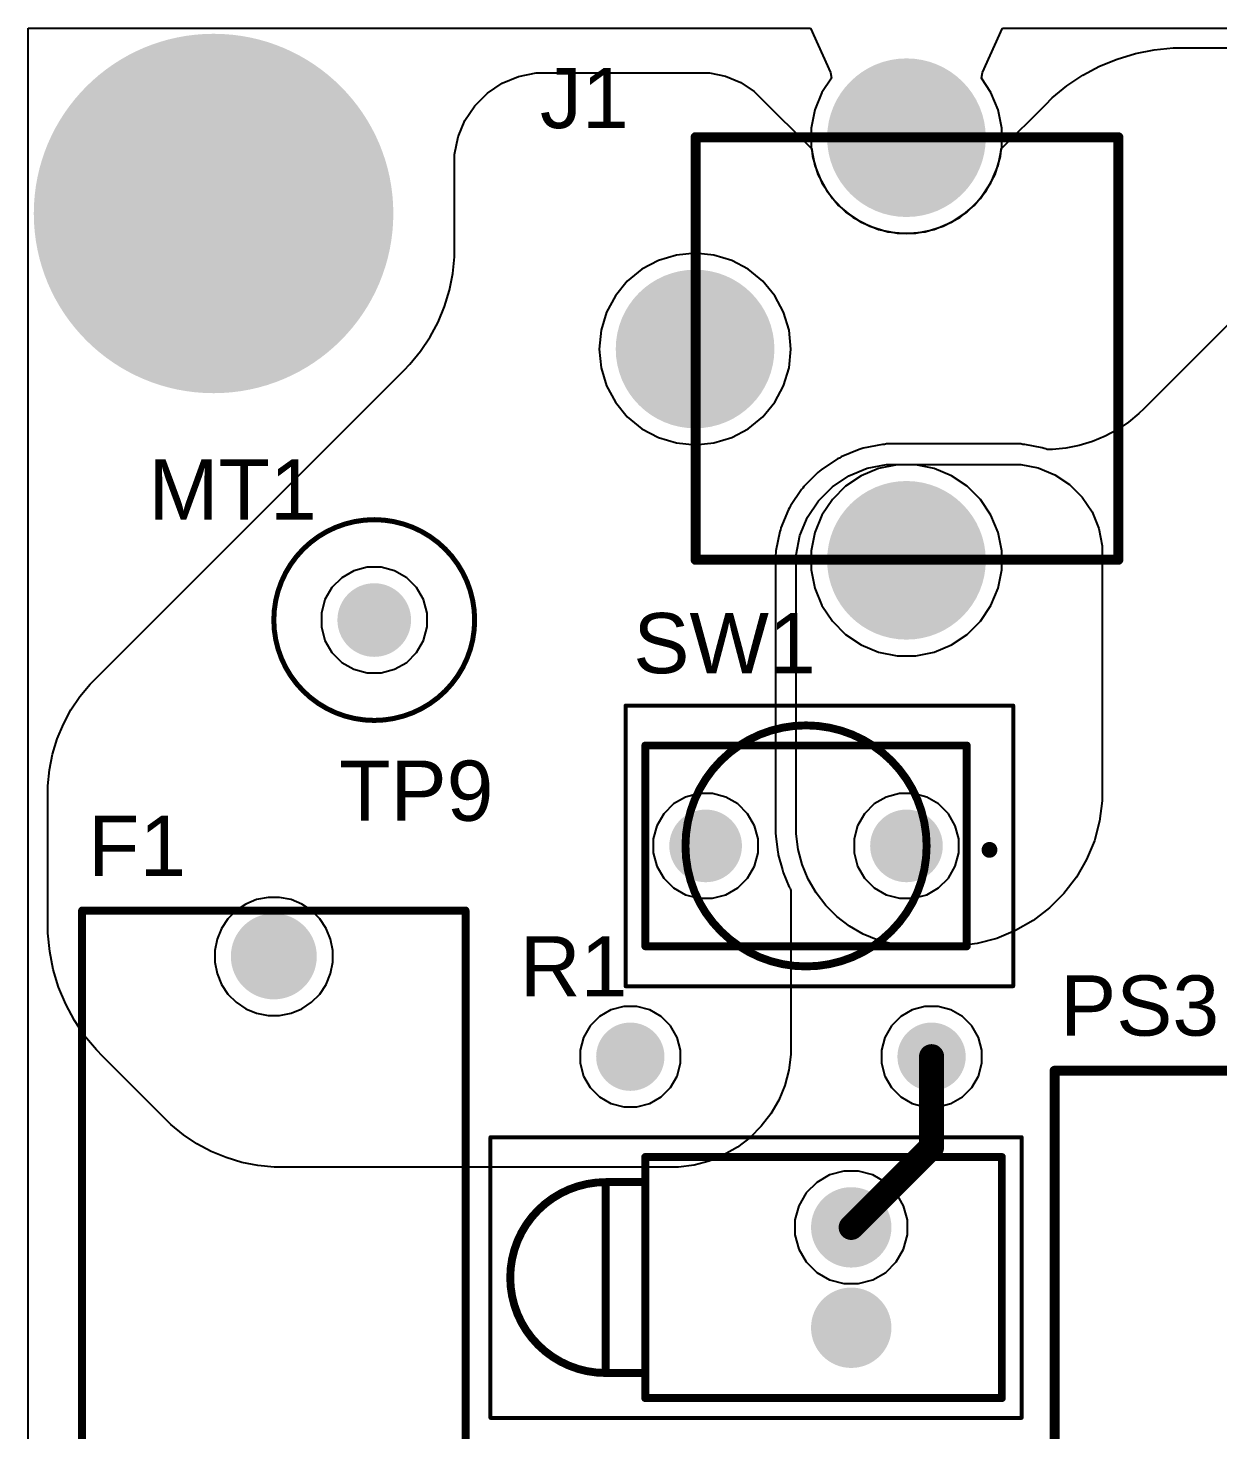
# Model space of a CAD drawing. Header units: millimetres. Extents: x 24 to 183, y 18 to 128.
# Drawn here: x 24.01 to 54.11, y 70.57 to 106.04 of the extents above; entities that cross this region are included whole.
import ezdxf

# ---------------------------------------------------------------- set-up
doc = ezdxf.new("R2010")
doc.units = ezdxf.units.MM
for name, color, linetype in [('BottomLayer', 5, 'Continuous'), ('BottomSolder', 6, 'Continuous'), ('Mechanical13', 56, 'Continuous'), ('Mechanical15', 56, 'Continuous'), ('MultiLayer', 9, 'Continuous'), ('PadHoleLayer', 156, 'Continuous'), ('TopLayer', 1, 'Continuous'), ('TopOverlay', 2, 'Continuous'), ('TopSolder', 216, 'Continuous')]:
    doc.layers.add(name, color=color, linetype=linetype)
doc.styles.add('Arial', font='arial.ttf', dxfattribs={"height": 0.2})

# ---------------------------------------------------------------- blocks, each defined once
blk = doc.blocks.new('5261_3')
at = {"layer": 'BottomLayer'}
h = blk.add_hatch(color=5, dxfattribs=at)
edge = h.paths.add_edge_path()
edge.add_arc((0, 0), 0.83, 0, 360)
at = {"layer": 'BottomSolder'}
h = blk.add_hatch(color=6, dxfattribs=at)
edge = h.paths.add_edge_path()
edge.add_arc((0, 0), 0.9316, 0, 360)
at = {"layer": 'MultiLayer'}
h = blk.add_hatch(color=9, dxfattribs=at)
edge = h.paths.add_edge_path()
edge.add_arc((0, 0), 0.83, 0, 360)
at = {"layer": 'PadHoleLayer'}
h = blk.add_hatch(color=156, dxfattribs=at)
edge = h.paths.add_edge_path()
edge.add_arc((0, 0), 0.53, 0, 360)
at = {"layer": 'TopLayer'}
h = blk.add_hatch(color=1, dxfattribs=at)
edge = h.paths.add_edge_path()
edge.add_arc((0, 0), 0.83, 0, 360)
at = {"layer": 'TopSolder'}
h = blk.add_hatch(color=216, dxfattribs=at)
edge = h.paths.add_edge_path()
edge.add_arc((0, 0), 0.9316, 0, 360)
at = {"layer": 'Mechanical15'}
for points, const_width in [([(2.54, 0, 1), (-2.54, 0, 1)], 0.127), ([(-2.57175, 0, 1), (-2.50825, 0, 1)], 0.0635), ([(2.50825, 0, 1), (2.57175, 0, 1)], 0.0635)]:
    blk.add_lwpolyline(points, format="xyb", close=True, dxfattribs=dict(at, const_width=const_width))
blk = doc.blocks.new('MTHOLE_239____15')
at = {"layer": 'BottomLayer'}
h = blk.add_hatch(color=5, dxfattribs=at)
edge = h.paths.add_edge_path()
edge.add_arc((0, 0), 4.445, 0, 360)
at = {"layer": 'BottomSolder'}
h = blk.add_hatch(color=6, dxfattribs=at)
edge = h.paths.add_edge_path()
edge.add_arc((0, 0), 4.547, 0, 360)
at = {"layer": 'MultiLayer'}
h = blk.add_hatch(color=9, dxfattribs=at)
edge = h.paths.add_edge_path()
edge.add_arc((0, 0), 4.445, 0, 360)
at = {"layer": 'PadHoleLayer'}
h = blk.add_hatch(color=156, dxfattribs=at)
edge = h.paths.add_edge_path()
edge.add_arc((0, 0), 3.035, 0, 360)
at = {"layer": 'TopLayer'}
h = blk.add_hatch(color=1, dxfattribs=at)
edge = h.paths.add_edge_path()
edge.add_arc((0, 0), 4.445, 0, 360)
at = {"layer": 'TopSolder'}
h = blk.add_hatch(color=216, dxfattribs=at)
edge = h.paths.add_edge_path()
edge.add_arc((0, 0), 4.547, 0, 360)
blk = doc.blocks.new('T102SHCQE_26')
at = {"layer": 'BottomLayer'}
h = blk.add_hatch(color=5, dxfattribs=at)
edge = h.paths.add_edge_path()
edge.add_arc((0, 5.08), 0.817, 0, 360)
h = blk.add_hatch(color=5, dxfattribs=at)
edge = h.paths.add_edge_path()
edge.add_arc((0, 0), 0.817, 0, 360)
at = {"layer": 'BottomSolder'}
h = blk.add_hatch(color=6, dxfattribs=at)
edge = h.paths.add_edge_path()
edge.add_arc((0, 5.08), 0.919, 0, 360)
h = blk.add_hatch(color=6, dxfattribs=at)
edge = h.paths.add_edge_path()
edge.add_arc((0, 0), 0.919, 0, 360)
at = {"layer": 'MultiLayer'}
h = blk.add_hatch(color=9, dxfattribs=at)
edge = h.paths.add_edge_path()
edge.add_arc((0, 5.08), 0.817, 0, 360)
h = blk.add_hatch(color=9, dxfattribs=at)
edge = h.paths.add_edge_path()
edge.add_arc((0, 0), 0.817, 0, 360)
at = {"layer": 'PadHoleLayer'}
h = blk.add_hatch(color=156, dxfattribs=at)
edge = h.paths.add_edge_path()
edge.add_arc((0, 5.08), 0.545, 0, 360)
h = blk.add_hatch(color=156, dxfattribs=at)
edge = h.paths.add_edge_path()
edge.add_arc((0, 0), 0.545, 0, 360)
at = {"layer": 'TopLayer'}
h = blk.add_hatch(color=1, dxfattribs=at)
edge = h.paths.add_edge_path()
edge.add_arc((0, 5.08), 0.817, 0, 360)
h = blk.add_hatch(color=1, dxfattribs=at)
edge = h.paths.add_edge_path()
edge.add_arc((0, 0), 0.817, 0, 360)
at = {"layer": 'TopSolder'}
h = blk.add_hatch(color=216, dxfattribs=at)
edge = h.paths.add_edge_path()
edge.add_arc((0, 5.08), 0.919, 0, 360)
h = blk.add_hatch(color=216, dxfattribs=at)
edge = h.paths.add_edge_path()
edge.add_arc((0, 0), 0.919, 0, 360)
at = {"layer": 'Mechanical13', "const_width": 0.2}
for points in [[(-2.54, 6.605), (2.54, 6.605)], [(-2.54, 6.605), (-2.54, -1.525)], [(2.54, 6.605), (2.54, -1.525)], [(-2.54, -1.525), (2.54, -1.525)]]:
    blk.add_lwpolyline(points, dxfattribs=at)
at = {"layer": 'Mechanical13', "const_width": 0.1}
for points in [[(-2.59, 6.605, 1), (-2.49, 6.605, 1)], [(-2.59, 6.605, 1), (-2.49, 6.605, 1)], [(2.49, 6.605, 1), (2.59, 6.605, 1)], [(2.49, 6.605, 1), (2.59, 6.605, 1)], [(-3.1, 2.54, 1), (-3, 2.54, 1)], [(-3.1, 2.54, 1), (-3, 2.54, 1)], [(3, 2.54, 1), (3.1, 2.54, 1)], [(3, 2.54, 1), (3.1, 2.54, 1)], [(-2.59, -1.525, 1), (-2.49, -1.525, 1)], [(-2.59, -1.525, 1), (-2.49, -1.525, 1)], [(2.49, -1.525, 1), (2.59, -1.525, 1)], [(2.49, -1.525, 1), (2.59, -1.525, 1)]]:
    blk.add_lwpolyline(points, format="xyb", close=True, dxfattribs=at)
at = {"layer": 'Mechanical13', "const_width": 0.2}
for points in [[(-3.05, 2.54, -1), (3.05, 2.54)], [(3.05, 2.54, -1), (-3.05, 2.54)]]:
    blk.add_lwpolyline(points, format="xyb", dxfattribs=at)
at = {"layer": 'Mechanical15', "const_width": 0.1}
for points in [[(-3.55, 7.105), (3.55, 7.105)], [(-3.55, 7.105), (-3.55, -2.7)], [(3.55, 7.105), (3.55, -2.7)], [(-3.55, -2.7), (3.55, -2.7)]]:
    blk.add_lwpolyline(points, dxfattribs=at)
at = {"layer": 'Mechanical15', "const_width": 0.05}
for points in [[(-3.575, 7.105, 1), (-3.525, 7.105, 1)], [(-3.575, 7.105, 1), (-3.525, 7.105, 1)], [(3.525, 7.105, 1), (3.575, 7.105, 1)], [(3.525, 7.105, 1), (3.575, 7.105, 1)], [(-3.575, -2.7, 1), (-3.525, -2.7, 1)], [(-3.575, -2.7, 1), (-3.525, -2.7, 1)], [(3.525, -2.7, 1), (3.575, -2.7, 1)], [(3.525, -2.7, 1), (3.575, -2.7, 1)]]:
    blk.add_lwpolyline(points, format="xyb", close=True, dxfattribs=at)
at = {"layer": 'TopOverlay', "const_width": 0.1}
for points in [[(-2.54, 6.605), (2.54, 6.605)], [(-2.54, 6.605), (-2.54, -1.525)], [(2.54, 6.605), (2.54, -1.525)], [(-2.54, -1.525), (2.54, -1.525)]]:
    blk.add_lwpolyline(points, dxfattribs=at)
at = {"layer": 'TopOverlay'}
for points, const_width in [([(-2.565, 6.605, 1), (-2.515, 6.605, 1)], 0.05), ([(-2.565, 6.605, 1), (-2.515, 6.605, 1)], 0.05), ([(2.515, 6.605, 1), (2.565, 6.605, 1)], 0.05), ([(2.515, 6.605, 1), (2.565, 6.605, 1)], 0.05), ([(-2.565, -1.525, 1), (-2.515, -1.525, 1)], 0.05), ([(-2.565, -1.525, 1), (-2.515, -1.525, 1)], 0.05), ([(2.515, -1.525, 1), (2.565, -1.525, 1)], 0.05), ([(2.515, -1.525, 1), (2.565, -1.525, 1)], 0.05), ([(-0.25, -2.1, 1), (-0.15, -2.1, 1)], 0.1), ([(-0.25, -2.1, 1), (-0.15, -2.1, 1)], 0.1), ([(-0.05, -2.1, 1), (0.05, -2.1, 1)], 0.1), ([(-0.05, -2.1, 1), (0.05, -2.1, 1)], 0.1)]:
    blk.add_lwpolyline(points, format="xyb", close=True, dxfattribs=dict(at, const_width=const_width))
at = {"layer": 'TopOverlay', "const_width": 0.2}
for points in [[(-0.2, -2.1, -1), (0, -2.1)], [(0, -2.1, -1), (-0.2, -2.1)]]:
    blk.add_lwpolyline(points, format="xyb", dxfattribs=at)
blk = doc.blocks.new('5502407F_28')
at = {"layer": 'BottomLayer'}
h = blk.add_hatch(color=5, dxfattribs=at)
edge = h.paths.add_edge_path()
edge.add_arc((0, 0), 0.915, 0, 360)
h = blk.add_hatch(color=5, dxfattribs=at)
edge = h.paths.add_edge_path()
edge.add_arc((2.54, 0), 0.915, 0, 360)
at = {"layer": 'BottomSolder'}
h = blk.add_hatch(color=6, dxfattribs=at)
edge = h.paths.add_edge_path()
edge.add_arc((0, 0), 1.017, 0, 360)
h = blk.add_hatch(color=6, dxfattribs=at)
edge = h.paths.add_edge_path()
edge.add_arc((2.54, 0), 1.017, 0, 360)
at = {"layer": 'MultiLayer'}
h = blk.add_hatch(color=9, dxfattribs=at)
edge = h.paths.add_edge_path()
edge.add_arc((0, 0), 0.915, 0, 360)
h = blk.add_hatch(color=9, dxfattribs=at)
edge = h.paths.add_edge_path()
edge.add_arc((2.54, 0), 0.915, 0, 360)
at = {"layer": 'PadHoleLayer'}
h = blk.add_hatch(color=156, dxfattribs=at)
edge = h.paths.add_edge_path()
edge.add_arc((0, 0), 0.61, 0, 360)
h = blk.add_hatch(color=156, dxfattribs=at)
edge = h.paths.add_edge_path()
edge.add_arc((2.54, 0), 0.61, 0, 360)
at = {"layer": 'TopLayer'}
h = blk.add_hatch(color=1, dxfattribs=at)
edge = h.paths.add_edge_path()
edge.add_arc((0, 0), 0.915, 0, 360)
h = blk.add_hatch(color=1, dxfattribs=at)
edge = h.paths.add_edge_path()
edge.add_arc((2.54, 0), 0.915, 0, 360)
at = {"layer": 'TopSolder'}
h = blk.add_hatch(color=216, dxfattribs=at)
edge = h.paths.add_edge_path()
edge.add_arc((0, 0), 1.017, 0, 360)
h = blk.add_hatch(color=216, dxfattribs=at)
edge = h.paths.add_edge_path()
edge.add_arc((2.54, 0), 1.017, 0, 360)
at = {"layer": 'Mechanical13', "const_width": 0.2}
for points in [[(4.32, 3.81), (-1.78, 3.81)], [(-1.78, -5.21), (-1.78, 3.81)], [(4.32, -5.21), (4.32, 3.81)], [(4.32, -5.21), (-1.78, -5.21)], [(-1.145, -6.21), (-1.145, -5.203)], [(3.685, -6.21), (3.685, -5.21)], [(3.685, -6.21), (-1.145, -6.21)]]:
    blk.add_lwpolyline(points, dxfattribs=at)
at = {"layer": 'Mechanical13', "const_width": 0.1}
for points in [[(-1.83, 3.81, 1), (-1.73, 3.81, 1)], [(-1.83, 3.81, 1), (-1.73, 3.81, 1)], [(4.27, 3.81, 1), (4.37, 3.81, 1)], [(4.27, 3.81, 1), (4.37, 3.81, 1)], [(-1.83, -5.21, 1), (-1.73, -5.21, 1)], [(-1.83, -5.21, 1), (-1.73, -5.21, 1)], [(-1.195, -5.203, 1), (-1.095, -5.203, 1)], [(3.635, -5.21, 1), (3.735, -5.21, 1)], [(4.27, -5.21, 1), (4.37, -5.21, 1)], [(4.27, -5.21, 1), (4.37, -5.21, 1)], [(-1.195, -6.21, 1), (-1.095, -6.21, 1)], [(-1.195, -6.21, 1), (-1.095, -6.21, 1)], [(-1.195, -6.21, 1), (-1.095, -6.21, 1)], [(3.635, -6.21, 1), (3.735, -6.21, 1)], [(3.635, -6.21, 1), (3.735, -6.21, 1)], [(3.635, -6.21, 1), (3.735, -6.21, 1)]]:
    blk.add_lwpolyline(points, format="xyb", close=True, dxfattribs=at)
at = {"layer": 'Mechanical13', "const_width": 0.2}
blk.add_lwpolyline([(3.685, -6.21, -1), (-1.145, -6.21)], format="xyb", dxfattribs=at)
at = {"layer": 'Mechanical15', "const_width": 0.1}
for points in [[(4.82, 4.31), (-2.28, 4.31)], [(-2.28, -9.125), (-2.28, 4.31)], [(4.82, -9.125), (4.82, 4.31)], [(4.82, -9.125), (-2.28, -9.125)]]:
    blk.add_lwpolyline(points, dxfattribs=at)
at = {"layer": 'Mechanical15', "const_width": 0.05}
for points in [[(-2.305, 4.31, 1), (-2.255, 4.31, 1)], [(-2.305, 4.31, 1), (-2.255, 4.31, 1)], [(4.795, 4.31, 1), (4.845, 4.31, 1)], [(4.795, 4.31, 1), (4.845, 4.31, 1)], [(-2.305, -9.125, 1), (-2.255, -9.125, 1)], [(-2.305, -9.125, 1), (-2.255, -9.125, 1)], [(4.795, -9.125, 1), (4.845, -9.125, 1)], [(4.795, -9.125, 1), (4.845, -9.125, 1)]]:
    blk.add_lwpolyline(points, format="xyb", close=True, dxfattribs=at)
at = {"layer": 'TopOverlay', "const_width": 0.1}
for points in [[(4.32, 3.81), (-1.78, 3.81)], [(-1.78, -5.203), (-1.78, 3.81)], [(4.32, -5.203), (4.32, 3.81)], [(4.32, -5.203), (-1.78, -5.203)]]:
    blk.add_lwpolyline(points, dxfattribs=at)
at = {"layer": 'TopOverlay', "const_width": 0.05}
for points in [[(-1.805, 3.81, 1), (-1.755, 3.81, 1)], [(-1.805, 3.81, 1), (-1.755, 3.81, 1)], [(4.295, 3.81, 1), (4.345, 3.81, 1)], [(4.295, 3.81, 1), (4.345, 3.81, 1)], [(-1.805, -5.203, 1), (-1.755, -5.203, 1)], [(-1.805, -5.203, 1), (-1.755, -5.203, 1)], [(4.295, -5.203, 1), (4.345, -5.203, 1)], [(4.295, -5.203, 1), (4.345, -5.203, 1)]]:
    blk.add_lwpolyline(points, format="xyb", close=True, dxfattribs=at)
blk = doc.blocks.new('57_PJ60_30')
at = {"layer": 'BottomLayer'}
h = blk.add_hatch(color=5, dxfattribs=at)
edge = h.paths.add_edge_path()
edge.add_arc((0, 5.3467), 1.905, 0, 360)
h = blk.add_hatch(color=5, dxfattribs=at)
edge = h.paths.add_edge_path()
edge.add_arc((5.3467, 0), 1.905, 0, 360)
h = blk.add_hatch(color=5, dxfattribs=at)
edge = h.paths.add_edge_path()
edge.add_arc((0, -5.3467), 1.905, 0, 360)
at = {"layer": 'BottomSolder'}
h = blk.add_hatch(color=6, dxfattribs=at)
edge = h.paths.add_edge_path()
edge.add_arc((0, 5.3467), 2.0066, 0, 360)
h = blk.add_hatch(color=6, dxfattribs=at)
edge = h.paths.add_edge_path()
edge.add_arc((5.3467, 0), 2.0066, 0, 360)
h = blk.add_hatch(color=6, dxfattribs=at)
edge = h.paths.add_edge_path()
edge.add_arc((0, -5.3467), 2.0066, 0, 360)
at = {"layer": 'MultiLayer'}
h = blk.add_hatch(color=9, dxfattribs=at)
edge = h.paths.add_edge_path()
edge.add_arc((0, 5.3467), 1.905, 0, 360)
h = blk.add_hatch(color=9, dxfattribs=at)
edge = h.paths.add_edge_path()
edge.add_arc((5.3467, 0), 1.905, 0, 360)
h = blk.add_hatch(color=9, dxfattribs=at)
edge = h.paths.add_edge_path()
edge.add_arc((0, -5.3467), 1.905, 0, 360)
at = {"layer": 'PadHoleLayer'}
h = blk.add_hatch(color=156, dxfattribs=at)
edge = h.paths.add_edge_path()
edge.add_arc((0, 5.3467), 1.4478, 0, 360)
h = blk.add_hatch(color=156, dxfattribs=at)
edge = h.paths.add_edge_path()
edge.add_arc((5.3467, 0), 1.4478, 0, 360)
h = blk.add_hatch(color=156, dxfattribs=at)
edge = h.paths.add_edge_path()
edge.add_arc((0, -5.3467), 1.4478, 0, 360)
at = {"layer": 'TopLayer'}
h = blk.add_hatch(color=1, dxfattribs=at)
edge = h.paths.add_edge_path()
edge.add_arc((0, 5.3467), 1.905, 0, 360)
h = blk.add_hatch(color=1, dxfattribs=at)
edge = h.paths.add_edge_path()
edge.add_arc((5.3467, 0), 1.905, 0, 360)
h = blk.add_hatch(color=1, dxfattribs=at)
edge = h.paths.add_edge_path()
edge.add_arc((0, -5.3467), 1.905, 0, 360)
at = {"layer": 'TopSolder'}
h = blk.add_hatch(color=216, dxfattribs=at)
edge = h.paths.add_edge_path()
edge.add_arc((0, 5.3467), 2.0066, 0, 360)
h = blk.add_hatch(color=216, dxfattribs=at)
edge = h.paths.add_edge_path()
edge.add_arc((5.3467, 0), 2.0066, 0, 360)
h = blk.add_hatch(color=216, dxfattribs=at)
edge = h.paths.add_edge_path()
edge.add_arc((0, -5.3467), 2.0066, 0, 360)
at = {"layer": 'Mechanical15', "const_width": 0.254}
for points in [[(-5.3594, 5.334), (-5.3594, -5.3594)], [(5.334, 5.334), (-5.3594, 5.334)], [(5.334, 5.334), (5.334, -5.3594)], [(5.334, -5.3594), (-5.3594, -5.3594)]]:
    blk.add_lwpolyline(points, dxfattribs=at)
at = {"layer": 'Mechanical15', "const_width": 0.127}
for points in [[(-5.4229, 5.334, 1), (-5.2959, 5.334, 1)], [(-5.4229, 5.334, 1), (-5.2959, 5.334, 1)], [(5.2705, 5.334, 1), (5.3975, 5.334, 1)], [(5.2705, 5.334, 1), (5.3975, 5.334, 1)], [(-5.4229, -5.3594, 1), (-5.2959, -5.3594, 1)], [(-5.4229, -5.3594, 1), (-5.2959, -5.3594, 1)], [(5.2705, -5.3594, 1), (5.3975, -5.3594, 1)], [(5.2705, -5.3594, 1), (5.3975, -5.3594, 1)]]:
    blk.add_lwpolyline(points, format="xyb", close=True, dxfattribs=at)
blk = doc.blocks.new('4527_32')
at = {"layer": 'BottomLayer'}
h = blk.add_hatch(color=5, dxfattribs=at)
edge = h.paths.add_edge_path()
edge.add_arc((-10.92, 0), 0.985, 0, 360)
h = blk.add_hatch(color=5, dxfattribs=at)
edge = h.paths.add_edge_path()
edge.add_arc((10.92, 0), 0.985, 0, 360)
at = {"layer": 'BottomSolder'}
h = blk.add_hatch(color=6, dxfattribs=at)
edge = h.paths.add_edge_path()
edge.add_arc((-10.92, 0), 1.087, 0, 360)
h = blk.add_hatch(color=6, dxfattribs=at)
edge = h.paths.add_edge_path()
edge.add_arc((10.92, 0), 1.087, 0, 360)
at = {"layer": 'MultiLayer'}
h = blk.add_hatch(color=9, dxfattribs=at)
edge = h.paths.add_edge_path()
edge.add_arc((-10.92, 0), 0.985, 0, 360)
h = blk.add_hatch(color=9, dxfattribs=at)
edge = h.paths.add_edge_path()
edge.add_arc((10.92, 0), 0.985, 0, 360)
at = {"layer": 'PadHoleLayer'}
h = blk.add_hatch(color=156, dxfattribs=at)
edge = h.paths.add_edge_path()
edge.add_arc((-10.92, 0), 0.66, 0, 360)
h = blk.add_hatch(color=156, dxfattribs=at)
edge = h.paths.add_edge_path()
edge.add_arc((10.92, 0), 0.66, 0, 360)
at = {"layer": 'TopLayer'}
h = blk.add_hatch(color=1, dxfattribs=at)
edge = h.paths.add_edge_path()
edge.add_arc((-10.92, 0), 0.985, 0, 360)
h = blk.add_hatch(color=1, dxfattribs=at)
edge = h.paths.add_edge_path()
edge.add_arc((10.92, 0), 0.985, 0, 360)
at = {"layer": 'TopSolder'}
h = blk.add_hatch(color=216, dxfattribs=at)
edge = h.paths.add_edge_path()
edge.add_arc((-10.92, 0), 1.087, 0, 360)
h = blk.add_hatch(color=216, dxfattribs=at)
edge = h.paths.add_edge_path()
edge.add_arc((10.92, 0), 1.087, 0, 360)
at = {"layer": 'Mechanical13', "const_width": 0.2}
for points in [[(-12.08, -4.85), (-12.08, 4.85)], [(12.08, 4.85), (-12.08, 4.85)], [(12.08, -4.85), (12.08, 4.85)], [(12.08, -4.85), (-12.08, -4.85)]]:
    blk.add_lwpolyline(points, dxfattribs=at)
at = {"layer": 'Mechanical13', "const_width": 0.1}
for points in [[(-12.13, 4.85, 1), (-12.03, 4.85, 1)], [(-12.13, 4.85, 1), (-12.03, 4.85, 1)], [(12.03, 4.85, 1), (12.13, 4.85, 1)], [(12.03, 4.85, 1), (12.13, 4.85, 1)], [(-12.13, -4.85, 1), (-12.03, -4.85, 1)], [(-12.13, -4.85, 1), (-12.03, -4.85, 1)], [(12.03, -4.85, 1), (12.13, -4.85, 1)], [(12.03, -4.85, 1), (12.13, -4.85, 1)]]:
    blk.add_lwpolyline(points, format="xyb", close=True, dxfattribs=at)
at = {"layer": 'TopOverlay', "const_width": 0.2}
for points in [[(12.08, 4.85), (-12.08, 4.85)], [(12.08, -4.85), (-12.08, -4.85)]]:
    blk.add_lwpolyline(points, dxfattribs=at)
at = {"layer": 'TopOverlay', "const_width": 0.1}
for points in [[(-12.13, 4.85, 1), (-12.03, 4.85, 1)], [(12.03, 4.85, 1), (12.13, 4.85, 1)], [(-12.13, -4.85, 1), (-12.03, -4.85, 1)], [(12.03, -4.85, 1), (12.13, -4.85, 1)]]:
    blk.add_lwpolyline(points, format="xyb", close=True, dxfattribs=at)
blk = doc.blocks.new('CMF551K0000FKR6_38')
at = {"layer": 'BottomLayer'}
h = blk.add_hatch(color=5, dxfattribs=at)
edge = h.paths.add_edge_path()
edge.add_arc((0, 0), 0.762, 0, 360)
h = blk.add_hatch(color=5, dxfattribs=at)
edge = h.paths.add_edge_path()
edge.add_arc((7.62, 0), 0.762, 0, 360)
at = {"layer": 'BottomSolder'}
h = blk.add_hatch(color=6, dxfattribs=at)
edge = h.paths.add_edge_path()
edge.add_arc((0, 0), 0.864, 0, 360)
h = blk.add_hatch(color=6, dxfattribs=at)
edge = h.paths.add_edge_path()
edge.add_arc((7.62, 0), 0.864, 0, 360)
at = {"layer": 'MultiLayer'}
h = blk.add_hatch(color=9, dxfattribs=at)
edge = h.paths.add_edge_path()
edge.add_arc((0, 0), 0.762, 0, 360)
h = blk.add_hatch(color=9, dxfattribs=at)
edge = h.paths.add_edge_path()
edge.add_arc((7.62, 0), 0.762, 0, 360)
at = {"layer": 'PadHoleLayer'}
h = blk.add_hatch(color=156, dxfattribs=at)
edge = h.paths.add_edge_path()
edge.add_arc((0, 0), 0.425, 0, 360)
h = blk.add_hatch(color=156, dxfattribs=at)
edge = h.paths.add_edge_path()
edge.add_arc((7.62, 0), 0.425, 0, 360)
at = {"layer": 'TopLayer'}
h = blk.add_hatch(color=1, dxfattribs=at)
edge = h.paths.add_edge_path()
edge.add_arc((0, 0), 0.762, 0, 360)
h = blk.add_hatch(color=1, dxfattribs=at)
edge = h.paths.add_edge_path()
edge.add_arc((7.62, 0), 0.762, 0, 360)
at = {"layer": 'TopSolder'}
h = blk.add_hatch(color=216, dxfattribs=at)
edge = h.paths.add_edge_path()
edge.add_arc((0, 0), 0.864, 0, 360)
h = blk.add_hatch(color=216, dxfattribs=at)
edge = h.paths.add_edge_path()
edge.add_arc((7.62, 0), 0.864, 0, 360)
blk = doc.blocks.new('C12_40')
at = {"layer": 'BottomLayer'}
h = blk.add_hatch(color=5, dxfattribs=at)
edge = h.paths.add_edge_path()
edge.add_arc((-17.78, 6.35), 1.0414, 0, 360)
h = blk.add_hatch(color=5, dxfattribs=at)
edge = h.paths.add_edge_path()
edge.add_arc((-2.54, 6.35), 1.0414, 0, 360)
h = blk.add_hatch(color=5, dxfattribs=at)
edge = h.paths.add_edge_path()
edge.add_arc((-10.35, 0.025), 2.794, 0, 360)
h = blk.add_hatch(color=5, dxfattribs=at)
edge = h.paths.add_edge_path()
edge.add_arc((0, 0), 1.0414, 0, 360)
h = blk.add_hatch(color=5, dxfattribs=at)
edge = h.paths.add_edge_path()
edge.add_arc((8.89, -2.54), 1.0414, 0, 360)
h = blk.add_hatch(color=5, dxfattribs=at)
edge = h.paths.add_edge_path()
edge.add_arc((0, -12.7), 1.0414, 0, 360)
at = {"layer": 'BottomSolder'}
h = blk.add_hatch(color=6, dxfattribs=at)
edge = h.paths.add_edge_path()
edge.add_arc((-17.78, 6.35), 1.143, 0, 360)
h = blk.add_hatch(color=6, dxfattribs=at)
edge = h.paths.add_edge_path()
edge.add_arc((-2.54, 6.35), 1.143, 0, 360)
h = blk.add_hatch(color=6, dxfattribs=at)
edge = h.paths.add_edge_path()
edge.add_arc((-10.35, 0.025), 2.8956, 0, 360)
h = blk.add_hatch(color=6, dxfattribs=at)
edge = h.paths.add_edge_path()
edge.add_arc((0, 0), 1.143, 0, 360)
h = blk.add_hatch(color=6, dxfattribs=at)
edge = h.paths.add_edge_path()
edge.add_arc((8.89, -2.54), 1.143, 0, 360)
h = blk.add_hatch(color=6, dxfattribs=at)
edge = h.paths.add_edge_path()
edge.add_arc((0, -12.7), 1.143, 0, 360)
at = {"layer": 'MultiLayer'}
h = blk.add_hatch(color=9, dxfattribs=at)
edge = h.paths.add_edge_path()
edge.add_arc((-17.78, 6.35), 1.0414, 0, 360)
h = blk.add_hatch(color=9, dxfattribs=at)
edge = h.paths.add_edge_path()
edge.add_arc((-2.54, 6.35), 1.0414, 0, 360)
h = blk.add_hatch(color=9, dxfattribs=at)
edge = h.paths.add_edge_path()
edge.add_arc((-10.35, 0.025), 2.794, 0, 360)
h = blk.add_hatch(color=9, dxfattribs=at)
edge = h.paths.add_edge_path()
edge.add_arc((0, 0), 1.0414, 0, 360)
h = blk.add_hatch(color=9, dxfattribs=at)
edge = h.paths.add_edge_path()
edge.add_arc((8.89, -2.54), 1.0414, 0, 360)
h = blk.add_hatch(color=9, dxfattribs=at)
edge = h.paths.add_edge_path()
edge.add_arc((0, -12.7), 1.0414, 0, 360)
at = {"layer": 'PadHoleLayer'}
h = blk.add_hatch(color=156, dxfattribs=at)
edge = h.paths.add_edge_path()
edge.add_arc((-17.78, 6.35), 0.6604, 0, 360)
h = blk.add_hatch(color=156, dxfattribs=at)
edge = h.paths.add_edge_path()
edge.add_arc((-2.54, 6.35), 0.6604, 0, 360)
h = blk.add_hatch(color=156, dxfattribs=at)
edge = h.paths.add_edge_path()
edge.add_arc((-10.35, 0.025), 2.3749, 0, 360)
h = blk.add_hatch(color=156, dxfattribs=at)
edge = h.paths.add_edge_path()
edge.add_arc((0, 0), 0.6604, 0, 360)
h = blk.add_hatch(color=156, dxfattribs=at)
edge = h.paths.add_edge_path()
edge.add_arc((8.89, -2.54), 0.6604, 0, 360)
h = blk.add_hatch(color=156, dxfattribs=at)
edge = h.paths.add_edge_path()
edge.add_arc((0, -12.7), 0.6604, 0, 360)
at = {"layer": 'TopLayer'}
h = blk.add_hatch(color=1, dxfattribs=at)
edge = h.paths.add_edge_path()
edge.add_arc((-17.78, 6.35), 1.0414, 0, 360)
h = blk.add_hatch(color=1, dxfattribs=at)
edge = h.paths.add_edge_path()
edge.add_arc((-2.54, 6.35), 1.0414, 0, 360)
h = blk.add_hatch(color=1, dxfattribs=at)
edge = h.paths.add_edge_path()
edge.add_arc((-10.35, 0.025), 2.794, 0, 360)
h = blk.add_hatch(color=1, dxfattribs=at)
edge = h.paths.add_edge_path()
edge.add_arc((0, 0), 1.0414, 0, 360)
h = blk.add_hatch(color=1, dxfattribs=at)
edge = h.paths.add_edge_path()
edge.add_arc((8.89, -2.54), 1.0414, 0, 360)
h = blk.add_hatch(color=1, dxfattribs=at)
edge = h.paths.add_edge_path()
edge.add_arc((0, -12.7), 1.0414, 0, 360)
at = {"layer": 'TopSolder'}
h = blk.add_hatch(color=216, dxfattribs=at)
edge = h.paths.add_edge_path()
edge.add_arc((-17.78, 6.35), 1.143, 0, 360)
h = blk.add_hatch(color=216, dxfattribs=at)
edge = h.paths.add_edge_path()
edge.add_arc((-2.54, 6.35), 1.143, 0, 360)
h = blk.add_hatch(color=216, dxfattribs=at)
edge = h.paths.add_edge_path()
edge.add_arc((-10.35, 0.025), 2.8956, 0, 360)
h = blk.add_hatch(color=216, dxfattribs=at)
edge = h.paths.add_edge_path()
edge.add_arc((0, 0), 1.143, 0, 360)
h = blk.add_hatch(color=216, dxfattribs=at)
edge = h.paths.add_edge_path()
edge.add_arc((8.89, -2.54), 1.143, 0, 360)
h = blk.add_hatch(color=216, dxfattribs=at)
edge = h.paths.add_edge_path()
edge.add_arc((0, -12.7), 1.143, 0, 360)
at = {"layer": 'Mechanical13', "const_width": 0.254}
for points in [[(-24.13, 11.684), (-24.13, -16.51)], [(11.43, 11.684), (-24.13, 11.684)], [(11.43, 11.684), (11.43, -16.51)], [(11.43, -16.51), (-24.13, -16.51)]]:
    blk.add_lwpolyline(points, dxfattribs=at)
at = {"layer": 'Mechanical13', "const_width": 0.127}
for points in [[(-24.1935, 11.684, 1), (-24.0665, 11.684, 1)], [(-24.1935, 11.684, 1), (-24.0665, 11.684, 1)], [(11.3665, 11.684, 1), (11.4935, 11.684, 1)], [(11.3665, 11.684, 1), (11.4935, 11.684, 1)], [(-24.1935, -16.51, 1), (-24.0665, -16.51, 1)], [(-24.1935, -16.51, 1), (-24.0665, -16.51, 1)], [(11.3665, -16.51, 1), (11.4935, -16.51, 1)], [(11.3665, -16.51, 1), (11.4935, -16.51, 1)]]:
    blk.add_lwpolyline(points, format="xyb", close=True, dxfattribs=at)
at = {"layer": 'TopOverlay', "const_width": 0.254}
for points in [[(-24.13, 11.684), (-24.13, -16.51)], [(11.43, 11.684), (-24.13, 11.684)], [(11.43, 11.684), (11.43, -16.51)], [(11.43, -16.51), (-24.13, -16.51)]]:
    blk.add_lwpolyline(points, dxfattribs=at)
at = {"layer": 'TopOverlay', "const_width": 0.127}
for points in [[(-24.1935, 11.684, 1), (-24.0665, 11.684, 1)], [(-24.1935, 11.684, 1), (-24.0665, 11.684, 1)], [(11.3665, 11.684, 1), (11.4935, 11.684, 1)], [(11.3665, 11.684, 1), (11.4935, 11.684, 1)], [(-24.1935, -16.51, 1), (-24.0665, -16.51, 1)], [(-24.1935, -16.51, 1), (-24.0665, -16.51, 1)], [(11.3665, -16.51, 1), (11.4935, -16.51, 1)], [(11.3665, -16.51, 1), (11.4935, -16.51, 1)]]:
    blk.add_lwpolyline(points, format="xyb", close=True, dxfattribs=at)

msp = doc.modelspace()

# ---------------------------------------------------------------- linework, layer by layer
at = {"layer": 'BottomLayer'}
for p, q in [((24.01, 18.422), (24.01, 106.038)), ((24.01, 106.038), (43.798, 106.038)), ((43.798, 106.038), (44.304, 104.911)), ((48.152, 104.911), (48.658, 106.038)), ((48.658, 106.038), (182.238, 106.038)), ((44.331, 104.768), (44.09, 104.407)), ((44.304, 104.911), (44.331, 104.768)), ((48.125, 104.768), (48.152, 104.911)), ((48.366, 104.407), (48.125, 104.768)), ((44.09, 104.407), (43.908, 103.968)), ((48.548, 103.968), (48.366, 104.407)), ((43.908, 103.968), (43.815, 103.501)), ((48.641, 103.501), (48.548, 103.968)), ((43.815, 103.501), (43.815, 103.026)), ((48.641, 103.026), (48.641, 103.501)), ((43.815, 103.026), (43.908, 102.56)), ((48.548, 102.56), (48.641, 103.026)), ((43.908, 102.56), (44.09, 102.121)), ((48.366, 102.121), (48.548, 102.56)), ((44.09, 102.121), (44.354, 101.726)), ((48.102, 101.726), (48.366, 102.121)), ((44.354, 101.726), (44.69, 101.389)), ((47.766, 101.389), (48.102, 101.726)), ((44.69, 101.389), (45.085, 101.125)), ((45.085, 101.125), (45.524, 100.943)), ((46.932, 100.943), (47.371, 101.125)), ((47.371, 101.125), (47.766, 101.389)), ((45.524, 100.943), (45.99, 100.851)), ((45.99, 100.851), (46.466, 100.851)), ((46.466, 100.851), (46.932, 100.943)), ((45.524, 94.891), (45.085, 94.709)), ((45.99, 94.983), (45.524, 94.891)), ((46.466, 94.983), (45.99, 94.983)), ((46.932, 94.891), (46.466, 94.983)), ((47.371, 94.709), (46.932, 94.891)), ((44.69, 94.445), (44.354, 94.108)), ((45.085, 94.709), (44.69, 94.445)), ((47.766, 94.445), (47.371, 94.709)), ((48.102, 94.108), (47.766, 94.445)), ((44.354, 94.108), (44.09, 93.713)), ((48.366, 93.713), (48.102, 94.108)), ((44.09, 93.713), (43.908, 93.274)), ((48.548, 93.274), (48.366, 93.713)), ((43.908, 93.274), (43.815, 92.808)), ((48.641, 92.808), (48.548, 93.274)), ((43.815, 92.808), (43.815, 92.333)), ((48.641, 92.333), (48.641, 92.808)), ((32.25, 92.306), (31.944, 92.13)), ((32.59, 92.397), (32.25, 92.306)), ((32.942, 92.397), (32.59, 92.397)), ((33.282, 92.306), (32.942, 92.397)), ((33.588, 92.13), (33.282, 92.306)), ((43.815, 92.333), (43.908, 91.866)), ((48.548, 91.866), (48.641, 92.333)), ((31.695, 91.881), (31.519, 91.575)), ((31.944, 92.13), (31.695, 91.881)), ((33.837, 91.881), (33.588, 92.13)), ((34.013, 91.575), (33.837, 91.881)), ((31.519, 91.575), (31.428, 91.235)), ((34.104, 91.235), (34.013, 91.575)), ((43.908, 91.866), (44.09, 91.427)), ((48.366, 91.427), (48.548, 91.866)), ((31.428, 91.235), (31.428, 90.883)), ((34.104, 90.883), (34.104, 91.235)), ((44.09, 91.427), (44.354, 91.032)), ((48.102, 91.032), (48.366, 91.427)), ((31.428, 90.883), (31.519, 90.543)), ((34.013, 90.543), (34.104, 90.883)), ((44.354, 91.032), (44.69, 90.696)), ((47.766, 90.696), (48.102, 91.032)), ((31.519, 90.543), (31.695, 90.237)), ((33.837, 90.237), (34.013, 90.543)), ((44.69, 90.696), (45.085, 90.432)), ((47.371, 90.432), (47.766, 90.696)), ((31.695, 90.237), (31.944, 89.988)), ((33.588, 89.988), (33.837, 90.237)), ((45.085, 90.432), (45.524, 90.25)), ((45.524, 90.25), (45.99, 90.157)), ((45.99, 90.157), (46.466, 90.157)), ((46.466, 90.157), (46.932, 90.25)), ((46.932, 90.25), (47.371, 90.432)), ((31.944, 89.988), (32.25, 89.812)), ((32.25, 89.812), (32.59, 89.721)), ((32.942, 89.721), (33.282, 89.812)), ((33.282, 89.812), (33.588, 89.988)), ((32.59, 89.721), (32.942, 89.721)), ((40.636, 86.579), (40.334, 86.405)), ((40.973, 86.669), (40.636, 86.579)), ((41.323, 86.669), (40.973, 86.669)), ((41.66, 86.579), (41.323, 86.669)), ((41.962, 86.405), (41.66, 86.579)), ((45.716, 86.579), (45.414, 86.405)), ((46.053, 86.669), (45.716, 86.579)), ((46.403, 86.669), (46.053, 86.669)), ((46.74, 86.579), (46.403, 86.669)), ((47.042, 86.405), (46.74, 86.579)), ((40.334, 86.405), (40.087, 86.158)), ((42.209, 86.158), (41.962, 86.405)), ((45.414, 86.405), (45.167, 86.158)), ((47.289, 86.158), (47.042, 86.405)), ((39.913, 85.856), (39.823, 85.519)), ((40.087, 86.158), (39.913, 85.856)), ((42.383, 85.856), (42.209, 86.158)), ((42.473, 85.519), (42.383, 85.856)), ((44.993, 85.856), (44.903, 85.519)), ((45.167, 86.158), (44.993, 85.856)), ((47.463, 85.856), (47.289, 86.158)), ((47.553, 85.519), (47.463, 85.856)), ((39.823, 85.519), (39.823, 85.169)), ((42.473, 85.169), (42.473, 85.519)), ((44.903, 85.519), (44.903, 85.169)), ((47.553, 85.169), (47.553, 85.519)), ((39.823, 85.169), (39.913, 84.832)), ((42.383, 84.832), (42.473, 85.169)), ((44.903, 85.169), (44.993, 84.832)), ((47.463, 84.832), (47.553, 85.169)), ((39.913, 84.832), (40.087, 84.53)), ((42.209, 84.53), (42.383, 84.832)), ((44.993, 84.832), (45.167, 84.53)), ((47.289, 84.53), (47.463, 84.832)), ((40.087, 84.53), (40.334, 84.283)), ((41.962, 84.283), (42.209, 84.53)), ((45.167, 84.53), (45.414, 84.283)), ((47.042, 84.283), (47.289, 84.53)), ((40.334, 84.283), (40.636, 84.109)), ((40.636, 84.109), (40.973, 84.019)), ((41.323, 84.019), (41.66, 84.109)), ((41.66, 84.109), (41.962, 84.283)), ((45.414, 84.283), (45.716, 84.109)), ((45.716, 84.109), (46.053, 84.019)), ((46.403, 84.019), (46.74, 84.109)), ((46.74, 84.109), (47.042, 84.283)), ((29.519, 83.871), (29.274, 83.708)), ((29.791, 83.984), (29.519, 83.871)), ((30.079, 84.041), (29.791, 83.984)), ((30.373, 84.041), (30.079, 84.041)), ((30.661, 83.984), (30.373, 84.041)), ((30.933, 83.871), (30.661, 83.984)), ((31.178, 83.708), (30.933, 83.871)), ((40.973, 84.019), (41.323, 84.019)), ((46.053, 84.019), (46.403, 84.019)), ((29.066, 83.5), (28.903, 83.255)), ((29.274, 83.708), (29.066, 83.5)), ((31.386, 83.5), (31.178, 83.708)), ((31.549, 83.255), (31.386, 83.5)), ((28.903, 83.255), (28.79, 82.983)), ((31.662, 82.983), (31.549, 83.255)), ((28.79, 82.983), (28.733, 82.695)), ((28.733, 82.695), (28.733, 82.401)), ((31.719, 82.695), (31.662, 82.983)), ((31.719, 82.401), (31.719, 82.695)), ((28.733, 82.401), (28.79, 82.113)), ((31.662, 82.113), (31.719, 82.401)), ((28.79, 82.113), (28.903, 81.841)), ((31.549, 81.841), (31.662, 82.113)), ((28.903, 81.841), (29.066, 81.596)), ((29.066, 81.596), (29.274, 81.388)), ((31.178, 81.388), (31.386, 81.596)), ((31.386, 81.596), (31.549, 81.841)), ((29.274, 81.388), (29.519, 81.225)), ((30.933, 81.225), (31.178, 81.388)), ((39.076, 81.28), (38.753, 81.193)), ((39.41, 81.28), (39.076, 81.28)), ((39.733, 81.193), (39.41, 81.28)), ((46.696, 81.28), (46.373, 81.193)), ((47.03, 81.28), (46.696, 81.28)), ((47.353, 81.193), (47.03, 81.28)), ((29.519, 81.225), (29.791, 81.112)), ((29.791, 81.112), (30.079, 81.055)), ((30.079, 81.055), (30.373, 81.055)), ((30.373, 81.055), (30.661, 81.112)), ((30.661, 81.112), (30.933, 81.225)), ((38.463, 81.026), (38.227, 80.79)), ((38.753, 81.193), (38.463, 81.026)), ((40.023, 81.026), (39.733, 81.193)), ((40.259, 80.79), (40.023, 81.026)), ((46.083, 81.026), (45.847, 80.79)), ((46.373, 81.193), (46.083, 81.026)), ((47.643, 81.026), (47.353, 81.193)), ((47.879, 80.79), (47.643, 81.026)), ((38.227, 80.79), (38.06, 80.5)), ((40.426, 80.5), (40.259, 80.79)), ((45.847, 80.79), (45.68, 80.5)), ((48.046, 80.5), (47.879, 80.79)), ((38.06, 80.5), (37.973, 80.177)), ((37.973, 80.177), (37.973, 79.843)), ((40.513, 80.177), (40.426, 80.5)), ((40.513, 79.843), (40.513, 80.177)), ((45.68, 80.5), (45.593, 80.177)), ((45.593, 80.177), (45.593, 79.843)), ((48.133, 80.177), (48.046, 80.5)), ((48.133, 79.843), (48.133, 80.177)), ((37.973, 79.843), (38.06, 79.52)), ((40.426, 79.52), (40.513, 79.843)), ((45.593, 79.843), (45.68, 79.52)), ((48.046, 79.52), (48.133, 79.843)), ((38.06, 79.52), (38.227, 79.23)), ((40.259, 79.23), (40.426, 79.52)), ((45.68, 79.52), (45.847, 79.23)), ((47.879, 79.23), (48.046, 79.52)), ((38.227, 79.23), (38.463, 78.994)), ((40.023, 78.994), (40.259, 79.23)), ((45.847, 79.23), (46.083, 78.994)), ((47.643, 78.994), (47.879, 79.23)), ((38.463, 78.994), (38.753, 78.827)), ((38.753, 78.827), (39.076, 78.74)), ((39.41, 78.74), (39.733, 78.827)), ((39.733, 78.827), (40.023, 78.994)), ((46.083, 78.994), (46.373, 78.827)), ((46.373, 78.827), (46.696, 78.74)), ((47.03, 78.74), (47.353, 78.827)), ((47.353, 78.827), (47.643, 78.994)), ((39.076, 78.74), (39.41, 78.74)), ((46.696, 78.74), (47.03, 78.74)), ((44.282, 77.018), (43.957, 76.831)), ((44.644, 77.115), (44.282, 77.018)), ((45.018, 77.115), (44.644, 77.115)), ((45.38, 77.018), (45.018, 77.115)), ((45.705, 76.831), (45.38, 77.018)), ((43.957, 76.831), (43.692, 76.566)), ((45.97, 76.566), (45.705, 76.831)), ((43.692, 76.566), (43.505, 76.241)), ((46.157, 76.241), (45.97, 76.566)), ((43.505, 76.241), (43.408, 75.879)), ((46.254, 75.879), (46.157, 76.241)), ((43.408, 75.879), (43.408, 75.505)), ((46.254, 75.505), (46.254, 75.879)), ((43.408, 75.505), (43.505, 75.143)), ((46.157, 75.143), (46.254, 75.505)), ((43.505, 75.143), (43.692, 74.818)), ((45.97, 74.818), (46.157, 75.143)), ((43.692, 74.818), (43.957, 74.553)), ((43.957, 74.553), (44.282, 74.366)), ((45.38, 74.366), (45.705, 74.553)), ((45.705, 74.553), (45.97, 74.818)), ((44.282, 74.366), (44.644, 74.269)), ((44.644, 74.269), (45.018, 74.269)), ((45.018, 74.269), (45.38, 74.366))]:
    msp.add_line(p, q, dxfattribs=at)
at = {"layer": 'TopLayer'}
for p, q in [((51.559, 105.255), (52.021, 105.395)), ((52.021, 105.395), (52.494, 105.49)), ((52.494, 105.49), (52.975, 105.537)), ((52.975, 105.537), (53.216, 105.537)), ((53.216, 105.537), (78.201, 105.537)), ((50.687, 104.843), (51.113, 105.071)), ((51.113, 105.071), (51.559, 105.255)), ((36.001, 104.642), (36.417, 104.814)), ((36.417, 104.814), (36.859, 104.902)), ((36.859, 104.902), (37.084, 104.902)), ((37.084, 104.902), (41.043, 104.902)), ((41.043, 104.902), (41.043, 104.902)), ((41.043, 104.902), (41.043, 104.902)), ((41.043, 104.902), (41.249, 104.902)), ((41.249, 104.902), (41.654, 104.822)), ((41.654, 104.822), (42.035, 104.664)), ((42.035, 104.664), (42.377, 104.435)), ((50.286, 104.575), (50.687, 104.843)), ((35.308, 104.073), (35.627, 104.392)), ((35.627, 104.392), (36.001, 104.642)), ((42.377, 104.435), (42.523, 104.289)), ((49.913, 104.269), (50.286, 104.575)), ((35.058, 103.699), (35.308, 104.073)), ((42.523, 104.289), (43.831, 102.981)), ((48.625, 102.981), (49.742, 104.098)), ((49.742, 104.098), (49.913, 104.269)), ((49.742, 104.098), (49.742, 104.098)), ((49.742, 104.098), (49.742, 104.098)), ((34.886, 103.283), (35.058, 103.699)), ((34.798, 102.841), (34.886, 103.283)), ((43.831, 102.981), (43.85, 102.791)), ((48.606, 102.791), (48.625, 102.981)), ((34.798, 102.616), (34.798, 102.841)), ((34.798, 102.496), (34.798, 102.616)), ((34.798, 102.616), (34.798, 102.616)), ((34.798, 102.616), (34.798, 102.616)), ((34.798, 102.616), (34.798, 102.616)), ((43.85, 102.791), (43.988, 102.336)), ((48.468, 102.336), (48.606, 102.791)), ((34.798, 100.466), (34.798, 102.496)), ((43.988, 102.336), (44.212, 101.917)), ((48.244, 101.917), (48.468, 102.336)), ((44.212, 101.917), (44.513, 101.549)), ((47.943, 101.549), (48.244, 101.917)), ((44.513, 101.549), (44.881, 101.248)), ((47.575, 101.248), (47.943, 101.549)), ((44.881, 101.248), (45.3, 101.024)), ((47.156, 101.024), (47.575, 101.248)), ((45.3, 101.024), (45.755, 100.886)), ((45.755, 100.886), (46.228, 100.839)), ((46.228, 100.839), (46.701, 100.886)), ((46.701, 100.886), (47.156, 101.024)), ((34.793, 100.252), (34.798, 100.466)), ((34.751, 99.825), (34.793, 100.252)), ((39.953, 100.157), (39.534, 99.933)), ((40.408, 100.295), (39.953, 100.157)), ((40.881, 100.342), (40.408, 100.295)), ((41.354, 100.295), (40.881, 100.342)), ((41.809, 100.157), (41.354, 100.295)), ((42.228, 99.933), (41.809, 100.157)), ((34.667, 99.405), (34.751, 99.825)), ((39.534, 99.933), (39.167, 99.632)), ((42.596, 99.632), (42.228, 99.933)), ((34.543, 98.995), (34.667, 99.405)), ((39.167, 99.632), (38.865, 99.264)), ((42.897, 99.264), (42.596, 99.632)), ((55.48, 99.656), (52.23, 96.406)), ((34.379, 98.599), (34.543, 98.995)), ((38.865, 99.264), (38.641, 98.845)), ((43.121, 98.845), (42.897, 99.264)), ((38.641, 98.845), (38.503, 98.39)), ((43.259, 98.39), (43.121, 98.845)), ((34.177, 98.221), (34.379, 98.599)), ((38.503, 98.39), (38.457, 97.917)), ((43.306, 97.917), (43.259, 98.39)), ((33.939, 97.865), (34.177, 98.221)), ((38.457, 97.917), (38.503, 97.444)), ((43.259, 97.444), (43.306, 97.917)), ((33.667, 97.533), (33.939, 97.865)), ((26.311, 90.17), (33.519, 97.378)), ((33.519, 97.378), (33.667, 97.533)), ((33.519, 97.378), (33.519, 97.378)), ((33.519, 97.378), (33.519, 97.378)), ((38.503, 97.444), (38.641, 96.989)), ((43.121, 96.989), (43.259, 97.444)), ((38.641, 96.989), (38.865, 96.57)), ((42.897, 96.57), (43.121, 96.989)), ((38.865, 96.57), (39.167, 96.202)), ((42.596, 96.202), (42.897, 96.57)), ((39.167, 96.202), (39.534, 95.901)), ((42.228, 95.901), (42.596, 96.202)), ((52.108, 96.284), (51.841, 96.065)), ((52.23, 96.406), (52.108, 96.284)), ((52.23, 96.406), (52.23, 96.406)), ((39.534, 95.901), (39.953, 95.677)), ((41.809, 95.677), (42.228, 95.901)), ((51.554, 95.873), (51.25, 95.71)), ((51.841, 96.065), (51.554, 95.873)), ((39.953, 95.677), (40.408, 95.539)), ((40.408, 95.539), (40.881, 95.492)), ((40.881, 95.492), (41.354, 95.539)), ((41.354, 95.539), (41.809, 95.677)), ((45.623, 95.504), (45.132, 95.406)), ((45.674, 95.504), (45.623, 95.504)), ((45.724, 95.514), (45.674, 95.504)), ((45.974, 95.514), (45.724, 95.514)), ((48.895, 95.514), (45.974, 95.514)), ((49.12, 95.514), (48.895, 95.514)), ((48.895, 95.514), (48.895, 95.514)), ((49.17, 95.504), (49.12, 95.514)), ((49.221, 95.504), (49.17, 95.504)), ((49.663, 95.416), (49.221, 95.504)), ((50.6, 95.478), (50.262, 95.411)), ((50.931, 95.578), (50.6, 95.478)), ((51.25, 95.71), (50.931, 95.578)), ((44.483, 95.138), (44.067, 94.86)), ((44.53, 95.157), (44.483, 95.138)), ((44.573, 95.185), (44.53, 95.157)), ((45.035, 95.377), (44.573, 95.185)), ((45.085, 95.387), (45.035, 95.377)), ((45.132, 95.406), (45.085, 95.387)), ((49.71, 95.397), (49.663, 95.416)), ((49.76, 95.387), (49.71, 95.397)), ((49.783, 95.377), (49.76, 95.387)), ((49.918, 95.377), (49.783, 95.377)), ((50.262, 95.411), (49.918, 95.377)), ((43.989, 94.795), (43.635, 94.441)), ((44.031, 94.824), (43.989, 94.795)), ((44.067, 94.86), (44.031, 94.824)), ((44.771, 94.707), (45.233, 94.898)), ((45.233, 94.898), (45.724, 94.996)), ((45.724, 94.996), (45.974, 94.996)), ((45.974, 94.996), (48.895, 94.996)), ((48.895, 94.996), (48.895, 94.996)), ((48.895, 94.996), (48.895, 94.996)), ((48.895, 94.996), (49.12, 94.996)), ((49.12, 94.996), (49.562, 94.908)), ((49.562, 94.908), (49.978, 94.736)), ((49.978, 94.736), (50.352, 94.486)), ((43.57, 94.363), (43.292, 93.947)), ((43.606, 94.399), (43.57, 94.363)), ((43.635, 94.441), (43.606, 94.399)), ((44.001, 94.075), (44.355, 94.429)), ((44.355, 94.429), (44.771, 94.707)), ((50.352, 94.486), (50.671, 94.167)), ((43.723, 93.659), (44.001, 94.075)), ((50.671, 94.167), (50.921, 93.793)), ((43.245, 93.857), (43.053, 93.395)), ((43.273, 93.9), (43.245, 93.857)), ((43.292, 93.947), (43.273, 93.9)), ((43.532, 93.197), (43.723, 93.659)), ((50.921, 93.793), (51.093, 93.377)), ((43.024, 93.298), (42.926, 92.807)), ((43.043, 93.345), (43.024, 93.298)), ((43.053, 93.395), (43.043, 93.345)), ((51.093, 93.377), (51.181, 92.935)), ((43.434, 92.706), (43.532, 93.197)), ((42.926, 92.756), (42.916, 92.706)), ((42.916, 92.706), (42.916, 92.456)), ((42.926, 92.807), (42.926, 92.756)), ((43.434, 92.456), (43.434, 92.706)), ((51.181, 92.935), (51.181, 92.71)), ((51.181, 92.71), (51.181, 86.741)), ((42.916, 92.456), (42.916, 92.456)), ((42.916, 92.456), (42.916, 92.336)), ((42.916, 92.336), (42.916, 85.852)), ((43.434, 92.336), (43.434, 92.456)), ((43.434, 92.456), (43.434, 92.456)), ((43.434, 92.456), (43.434, 92.456)), ((43.434, 85.852), (43.434, 92.336)), ((25.722, 89.581), (26.311, 90.17)), ((25.321, 89.124), (25.578, 89.438)), ((25.578, 89.438), (25.722, 89.581)), ((25.095, 88.786), (25.321, 89.124)), ((24.903, 88.428), (25.095, 88.786)), ((24.748, 88.052), (24.903, 88.428)), ((24.63, 87.663), (24.748, 88.052)), ((24.551, 87.265), (24.63, 87.663)), ((24.511, 86.861), (24.551, 87.265)), ((24.511, 86.658), (24.511, 86.861)), ((24.511, 86.538), (24.511, 86.658)), ((24.511, 86.658), (24.511, 86.658)), ((24.511, 86.658), (24.511, 86.658)), ((51.181, 86.741), (51.181, 86.741)), ((51.181, 86.741), (51.181, 86.483)), ((24.511, 83.374), (24.511, 86.538)), ((51.181, 86.483), (51.114, 85.971)), ((42.916, 85.852), (42.916, 85.652)), ((43.434, 85.652), (43.434, 85.852)), ((51.114, 85.971), (50.98, 85.473)), ((42.916, 85.652), (42.923, 85.619)), ((42.923, 85.619), (42.92, 85.585)), ((42.92, 85.585), (42.973, 85.188)), ((43.486, 85.256), (43.434, 85.652)), ((42.973, 85.188), (42.984, 85.156)), ((42.984, 85.156), (42.986, 85.122)), ((43.59, 84.87), (43.486, 85.256)), ((50.98, 85.473), (50.783, 84.996)), ((42.986, 85.122), (43.089, 84.736)), ((43.742, 84.501), (43.59, 84.87)), ((50.783, 84.996), (50.525, 84.549)), ((43.089, 84.736), (43.104, 84.705)), ((43.104, 84.705), (43.111, 84.672)), ((43.111, 84.672), (43.264, 84.303)), ((43.942, 84.155), (43.742, 84.501)), ((50.525, 84.549), (50.21, 84.14)), ((43.264, 84.303), (43.283, 84.274)), ((43.283, 84.274), (43.294, 84.242)), ((43.294, 84.242), (43.307, 84.219)), ((43.307, 84.219), (43.307, 80.264)), ((44.185, 83.838), (43.942, 84.155)), ((50.21, 84.14), (49.845, 83.775)), ((44.468, 83.555), (44.185, 83.838)), ((49.845, 83.775), (49.436, 83.46)), ((24.511, 83.14), (24.511, 83.374)), ((44.785, 83.312), (44.468, 83.555)), ((49.436, 83.46), (48.989, 83.202)), ((24.557, 82.676), (24.511, 83.14)), ((45.131, 83.112), (44.785, 83.312)), ((45.5, 82.96), (45.131, 83.112)), ((48.989, 83.202), (48.512, 83.005)), ((24.648, 82.219), (24.557, 82.676)), ((45.886, 82.856), (45.5, 82.96)), ((46.282, 82.804), (45.886, 82.856)), ((46.482, 82.804), (46.282, 82.804)), ((47.502, 82.804), (46.482, 82.804)), ((46.482, 82.804), (46.482, 82.804)), ((46.482, 82.804), (46.482, 82.804)), ((48.014, 82.871), (47.502, 82.804)), ((48.512, 83.005), (48.014, 82.871)), ((24.783, 81.772), (24.648, 82.219)), ((24.962, 81.341), (24.783, 81.772)), ((25.182, 80.93), (24.962, 81.341)), ((25.441, 80.542), (25.182, 80.93)), ((25.737, 80.181), (25.441, 80.542)), ((25.902, 80.016), (25.737, 80.181)), ((43.307, 80.264), (43.307, 80.264)), ((43.307, 80.264), (43.307, 80.064)), ((27.476, 78.442), (25.902, 80.016)), ((25.902, 80.016), (25.902, 80.016)), ((43.307, 80.064), (43.255, 79.668)), ((43.255, 79.668), (43.151, 79.282)), ((43.151, 79.282), (42.999, 78.913)), ((42.999, 78.913), (42.799, 78.567)), ((27.621, 78.297), (27.476, 78.442)), ((42.799, 78.567), (42.556, 78.25)), ((27.939, 78.036), (27.621, 78.297)), ((42.556, 78.25), (42.273, 77.967)), ((28.281, 77.807), (27.939, 78.036)), ((28.644, 77.613), (28.281, 77.807)), ((41.956, 77.724), (41.61, 77.524)), ((42.273, 77.967), (41.956, 77.724)), ((29.024, 77.456), (28.644, 77.613)), ((29.418, 77.337), (29.024, 77.456)), ((29.821, 77.256), (29.418, 77.337)), ((41.241, 77.371), (40.855, 77.268)), ((41.61, 77.524), (41.241, 77.371)), ((30.231, 77.216), (29.821, 77.256)), ((40.259, 77.216), (30.231, 77.216)), ((40.459, 77.216), (40.259, 77.216)), ((40.855, 77.268), (40.459, 77.216))]:
    msp.add_line(p, q, dxfattribs=at)
at = {"layer": 'TopLayer', "const_width": 0.635}
for points in [[(46.863, 77.724), (46.863, 80.01)], [(44.831, 75.692), (46.863, 77.724)]]:
    msp.add_lwpolyline(points, dxfattribs=at)
at = {"layer": 'TopLayer', "const_width": 0.318}
for points in [[(46.704, 80.01, 1), (47.022, 80.01, 1)], [(46.704, 77.724, 1), (47.022, 77.724, 1)], [(46.704, 77.724, 1), (47.022, 77.724, 1)], [(44.672, 75.692, 1), (44.99, 75.692, 1)]]:
    msp.add_lwpolyline(points, format="xyb", close=True, dxfattribs=at)

# ---------------------------------------------------------------- block references
for name, p in [('MTHOLE_239____15', (28.702, 101.346)), ('5261_3', (32.766, 91.059)), ('CMF551K0000FKR6_38', (39.243, 80.01))]:
    msp.add_blockref(name, p)
for name, p, rotation in [('57_PJ60_30', (46.228, 97.917), 180), ('T102SHCQE_26', (46.228, 85.344), 90), ('4527_32', (30.226, 71.628), 270), ('C12_40', (61.405, 63.144), 180), ('5502407F_28', (44.831, 75.692), 270)]:
    msp.add_blockref(name, p, dxfattribs=dict(rotation=rotation))

# ---------------------------------------------------------------- texts
at = {"layer": 'TopOverlay', "style": 'Arial'}
for s, p in [('J1', (36.957, 103.505)), ('MT1', (27.052, 93.599)), ('SW1', (39.319, 89.713)), ('TP9', (31.878, 85.979)), ('F1', (25.527, 84.582)), ('R1', (36.449, 81.534)), ('PS3', (50.114, 80.543))]:
    msp.add_text(s, height=1.524, dxfattribs=at).set_placement(p)

doc.saveas('drawing.dxf')
